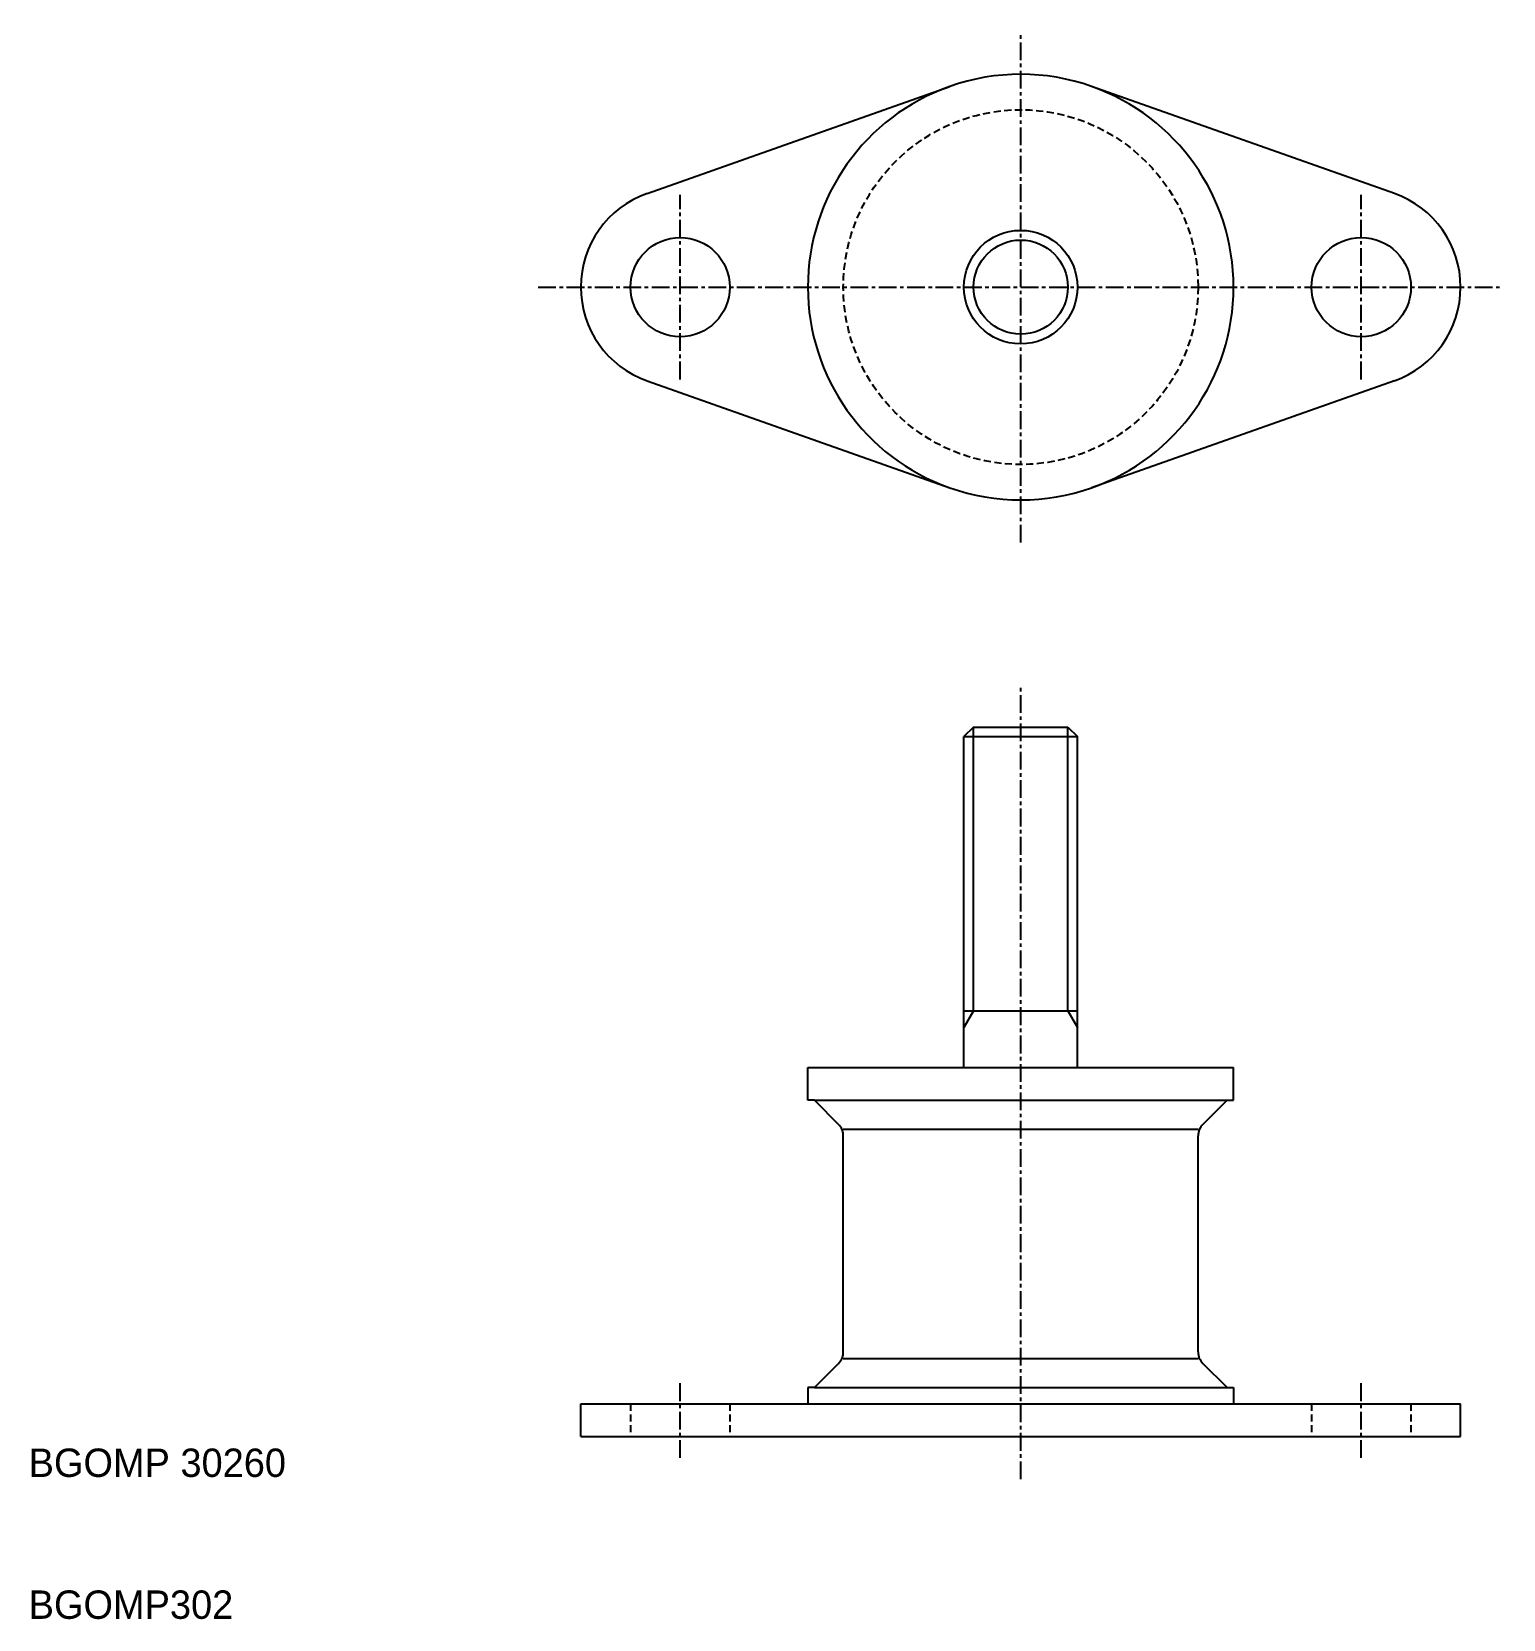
# Model space of a CAD drawing. Extents: x 10 to 114, y 10 to 122.
import ezdxf

# ---------------------------------------------------------------- set-up
doc = ezdxf.new("R2010")
doc.units = 0
doc.linetypes.add('CENTER', pattern=[2, 1.25, -0.25, 0.25, -0.25])
doc.linetypes.add('DASHED', pattern=[0.75, 0.5, -0.25])
doc.layers.get('0').update_dxf_attribs({"linetype": 'CONTINUOUS'})
doc.layers.add('CENTER', color=1, linetype='CENTER')

msp = doc.modelspace()

# ---------------------------------------------------------------- linework, layer by layer
at = {"color": 7, "linetype": 'CONTINUOUS'}
for p, q in [((53.58, 110.45), (74.91, 117.99)), ((106.25, 110.45), (84.91, 117.99)), ((53.58, 97.25), (74.91, 89.7)), ((106.25, 97.25), (84.91, 89.7)), ((76.59, 72.85), (75.91, 72.17)), ((76.59, 72.85), (83.24, 72.85)), ((83.24, 72.85), (83.91, 72.17)), ((75.91, 48.85), (75.91, 72.17)), ((75.91, 72.17), (83.91, 72.17)), ((83.91, 48.85), (83.91, 72.17)), ((75.91, 52.85), (83.91, 52.85)), ((64.91, 46.55), (64.91, 48.85)), ((64.91, 48.85), (94.91, 48.85)), ((94.91, 46.55), (94.91, 48.85)), ((65.37, 46.55), (64.91, 46.55)), ((65.37, 46.55), (94.45, 46.55)), ((65.37, 46.55), (67.08, 44.84)), ((94.45, 46.55), (92.75, 44.84)), ((94.45, 46.55), (94.91, 46.55)), ((67.41, 44.51), (92.41, 44.51)), ((67.41, 28.81), (67.41, 44.03)), ((92.41, 28.81), (92.41, 44.03)), ((65.37, 26.3), (67.08, 28)), ((67.41, 28.34), (92.41, 28.34)), ((94.45, 26.3), (92.75, 28)), ((64.91, 26.3), (64.91, 25.15)), ((65.37, 26.3), (64.91, 26.3)), ((65.37, 26.3), (94.45, 26.3)), ((94.45, 26.3), (94.91, 26.3)), ((94.91, 26.3), (94.91, 25.15)), ((48.91, 25.15), (110.91, 25.15)), ((48.91, 22.85), (48.91, 25.15)), ((110.91, 22.85), (110.91, 25.15)), ((48.91, 22.85), (110.91, 22.85))]:
    msp.add_line(p, q, dxfattribs=at)
at = {"color": 3, "linetype": 'CONTINUOUS'}
for p, q in [((76.59, 52.85), (76.59, 72.85)), ((83.24, 52.85), (83.24, 72.85)), ((76.59, 52.85), (75.91, 51.68)), ((83.24, 52.85), (83.91, 51.68))]:
    msp.add_line(p, q, dxfattribs=at)
at = {"color": 3, "linetype": 'DASHED'}
for p, q in [((52.41, 25.15), (52.41, 22.85)), ((59.41, 25.15), (59.41, 22.85)), ((100.41, 25.15), (100.41, 22.85)), ((107.41, 25.15), (107.41, 22.85))]:
    msp.add_line(p, q, dxfattribs=at)
msp.add_circle((79.91, 103.85), 12.5, dxfattribs=at)
at = {"color": 7, "linetype": 'CONTINUOUS'}
for centre, radius in [((79.91, 103.85), 4), ((55.91, 103.85), 3.5), ((103.91, 103.85), 3.5)]:
    msp.add_circle(centre, radius, dxfattribs=at)
at = {"color": 3, "linetype": 'CONTINUOUS'}
msp.add_circle((79.91, 103.85), 3.32, dxfattribs=at)
at = {"color": 7, "linetype": 'CONTINUOUS'}
for centre, radius, start, end in [((79.91, 103.85), 15, 70.5288, 109.4712), ((79.91, 103.85), 15, 109.4712, 250.5288), ((79.91, 103.85), 15, 289.4712, 70.5288), ((55.91, 103.85), 7, 109.4712, 250.5288), ((103.91, 103.85), 7, 289.4712, 70.5288), ((79.91, 103.85), 15, 250.5288, 289.4712), ((66.26, 44.03), 1.15, 0, 45), ((93.56, 44.03), 1.15, 135, 180), ((66.26, 28.81), 1.15, 315, 0), ((93.56, 28.81), 1.15, 180, 225)]:
    msp.add_arc(centre, radius, start, end, dxfattribs=at)
at = {"layer": 'CENTER', "color": 1, "linetype": 'CENTER'}
for p, q in [((79.91, 85.85), (79.91, 121.85)), ((55.91, 97.35), (55.91, 110.35)), ((103.91, 97.35), (103.91, 110.35)), ((45.91, 103.85), (113.91, 103.85)), ((79.91, 19.85), (79.91, 75.85)), ((55.91, 21.35), (55.91, 26.65)), ((103.91, 21.35), (103.91, 26.65))]:
    msp.add_line(p, q, dxfattribs=at)

# ---------------------------------------------------------------- texts
at = {"color": 7, "linetype": 'CONTINUOUS'}
for s, p in [('BGOMP 30260', (10, 20)), ('BGOMP302', (10, 10))]:
    msp.add_text(s, height=2, dxfattribs=at).set_placement(p)

doc.saveas('drawing.dxf')
